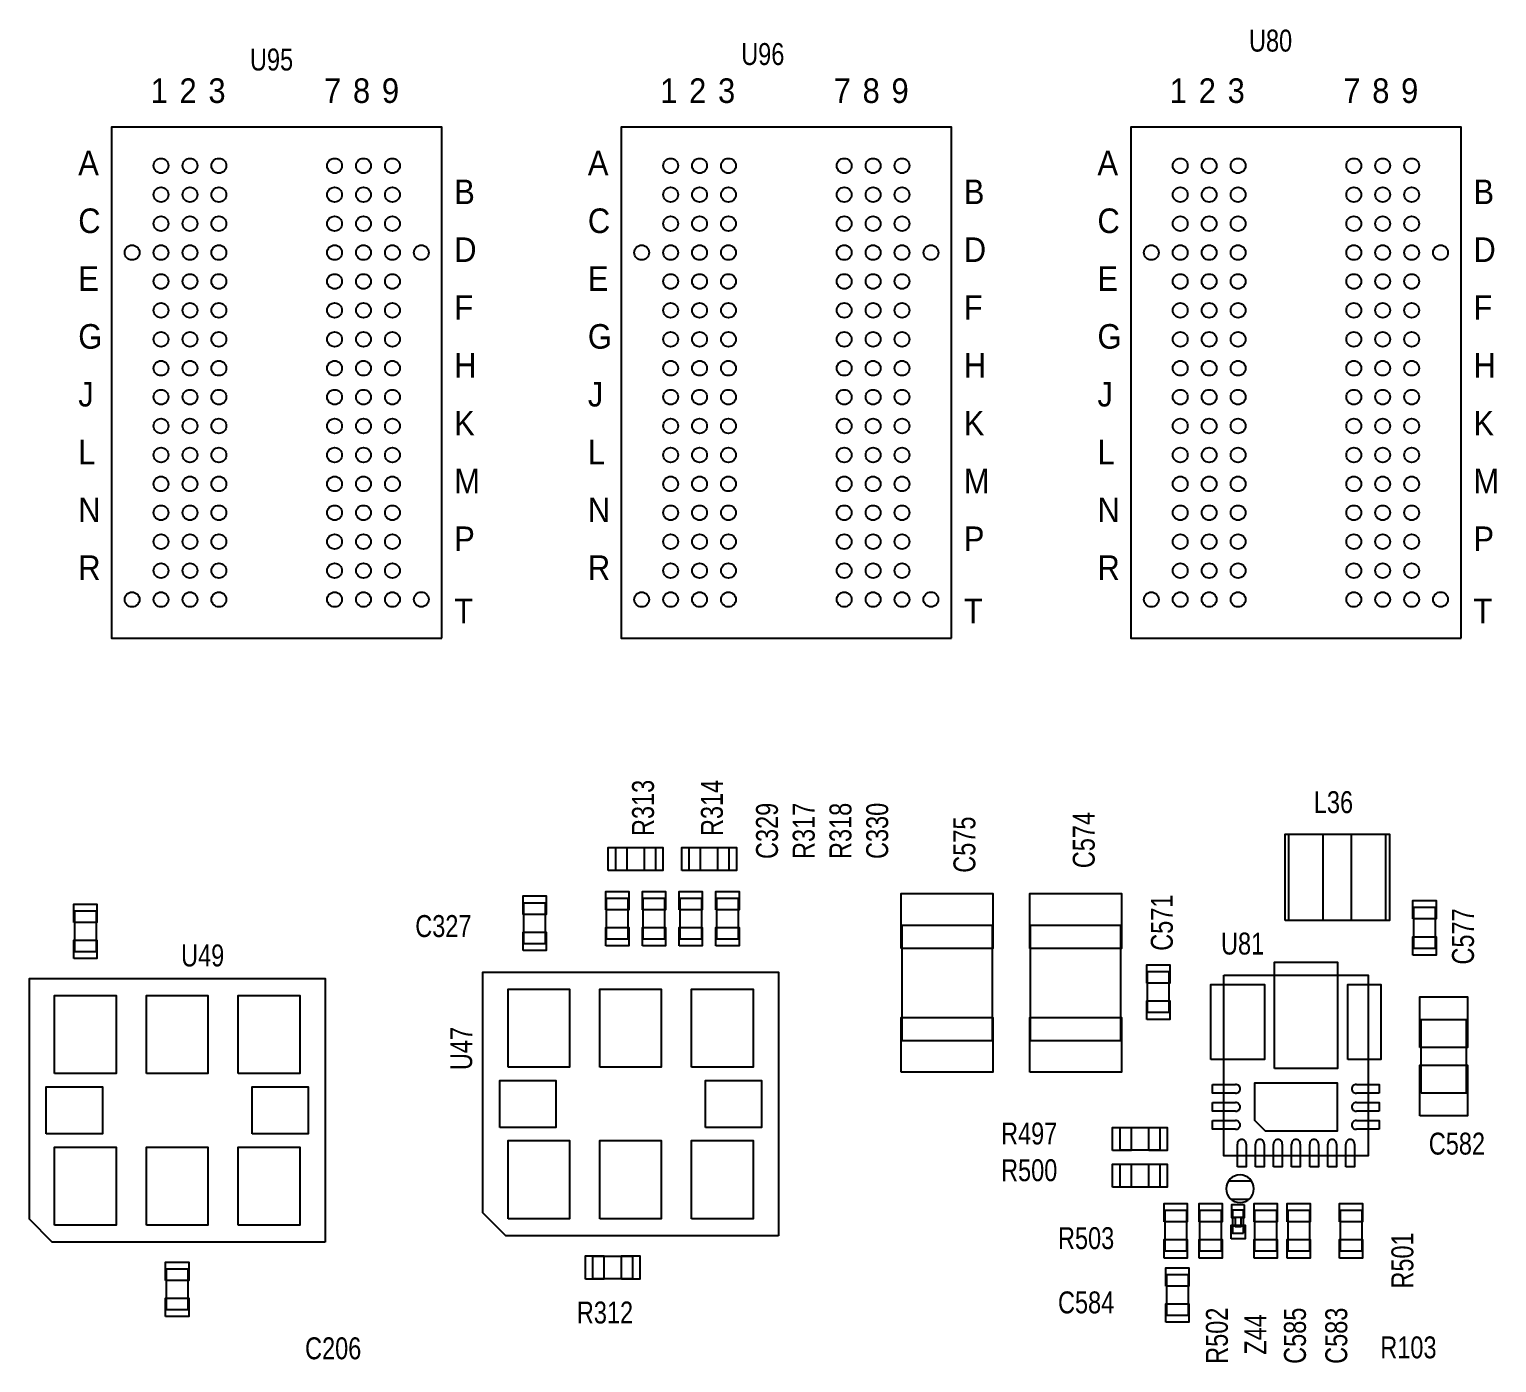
# Model space of a CAD drawing. Extents: x -13164 to 30582, y -10288 to 18382.
# Drawn here: x -4933 to -2536, y 2184 to 4363 of the extents above; entities that cross this region are included whole.
import ezdxf
from ezdxf.enums import TextEntityAlignment as Align

# ---------------------------------------------------------------- set-up
doc = ezdxf.new("R2010")
doc.units = 0
doc.layers.add('DF_ASSEMBLY_NOTES', color=2, linetype='CONTINUOUS')

# ---------------------------------------------------------------- blocks, each defined once
blk = doc.blocks.new('FIGURE_CIRCLE')
blk.add_circle((0, 0), 0.5)
blk = doc.blocks.new('FIGURE_SQUARE')
blk.add_lwpolyline([(-0.5, -0.5), (-0.5, 0.5), (0.5, 0.5), (0.5, -0.5)], close=True)

msp = doc.modelspace()

# ---------------------------------------------------------------- linework, layer by layer
at = {"layer": 'DF_ASSEMBLY_NOTES'}
for points in [[(-4258.8435, 3368.1557), (-4258.8435, 4203.2057), (-4798.6065, 4203.2057), (-4798.6065, 3368.1557), (-4258.8435, 3368.1557)], [(-3426.3435, 3368.1557), (-3426.3435, 4203.2057), (-3966.1065, 4203.2057), (-3966.1065, 3368.1557), (-3426.3435, 3368.1557)], [(-2593.8435, 3368.1557), (-2593.8435, 4203.2057), (-3133.6065, 4203.2057), (-3133.6065, 3368.1557), (-2593.8435, 3368.1557)], [(-2875.6395, 2907.5387), (-2716.6395, 2907.5387), (-2716.6395, 3047.0387), (-2875.6395, 3047.0387), (-2875.6395, 2907.5387)], [(-3975.42, 2989.2707), (-3909.42, 2989.2707), (-3909.42, 3025.2707), (-3975.42, 3025.2707), (-3975.42, 2989.2707)], [(-3789.42, 3025.2692), (-3855.42, 3025.2692), (-3855.42, 2989.2692), (-3789.42, 2989.2692), (-3789.42, 3025.2692)], [(-4089.42, 2869.2677), (-4089.42, 2935.2677), (-4125.42, 2935.2677), (-4125.42, 2869.2677), (-4089.42, 2869.2677)], [(-3954.42, 2876.7632), (-3954.42, 2942.7632), (-3990.42, 2942.7632), (-3990.42, 2876.7632), (-3954.42, 2876.7632)], [(-3930.4215, 2942.7647), (-3930.4215, 2876.7647), (-3894.4215, 2876.7647), (-3894.4215, 2942.7647), (-3930.4215, 2942.7647)], [(-3870.423, 2942.7692), (-3870.423, 2876.7692), (-3834.423, 2876.7692), (-3834.423, 2942.7692), (-3870.423, 2942.7692)], [(-3774.42, 2876.7677), (-3774.42, 2942.7677), (-3810.42, 2942.7677), (-3810.42, 2876.7677), (-3774.42, 2876.7677)], [(-2671.6395, 2927.7887), (-2671.6395, 2861.7887), (-2635.6395, 2861.7887), (-2635.6395, 2927.7887), (-2671.6395, 2927.7887)], [(-4823.3175, 2856.0527), (-4823.3175, 2922.0527), (-4859.3175, 2922.0527), (-4859.3175, 2856.0527), (-4823.3175, 2856.0527)], [(-3360.1395, 2710.2887), (-3507.1395, 2710.2887), (-3507.1395, 2899.2887), (-3360.1395, 2899.2887), (-3360.1395, 2710.2887)], [(-3150.1395, 2710.2887), (-3297.1395, 2710.2887), (-3297.1395, 2899.2887), (-3150.1395, 2899.2887), (-3150.1395, 2710.2887)], [(-4932.8175, 2812.5542), (-4932.8175, 2812.1057)], [(-4449.8175, 2381.0027), (-4895.3175, 2381.0027), (-4932.8175, 2418.5027), (-4932.8175, 2812.1057), (-4449.8175, 2812.1057), (-4449.8175, 2381.0027)], [(-4192.17, 2823.0227), (-4192.17, 2822.5742)], [(-3709.17, 2391.4727), (-4154.67, 2391.4727), (-4192.17, 2428.9727), (-4192.17, 2822.5742), (-3709.17, 2822.5742), (-3709.17, 2391.4727)], [(-3070.6395, 2756.7887), (-3070.6395, 2822.7887), (-3106.6395, 2822.7887), (-3106.6395, 2756.7887), (-3070.6395, 2756.7887)], [(-2981.7495, 2817.4322), (-2745.5355, 2817.4322), (-2745.5355, 2522.1392), (-2981.7495, 2522.1392), (-2981.7495, 2817.4322)], [(-2659.17, 2624.7692), (-2659.17, 2744.7692), (-2585.67, 2744.7692), (-2585.67, 2624.7692), (-2659.17, 2624.7692)], [(-2962.5675, 2624.6237), (-2999.7675, 2624.6237), (-2999.7675, 2638.7837)], [(-2999.7675, 2638.7837), (-2962.5675, 2638.7837)], [(-2913.831, 2562.8987), (-2795.7195, 2562.8987), (-2795.7195, 2640.8387), (-2931.5595, 2640.8387), (-2931.5595, 2580.6152), (-2913.831, 2562.8987)], [(-2764.7115, 2638.7837), (-2727.5115, 2638.7837), (-2727.5115, 2624.6237)], [(-2727.5115, 2624.6237), (-2764.7115, 2624.6237)], [(-2962.5675, 2595.0902), (-2999.7675, 2595.0902), (-2999.7675, 2609.2502)], [(-2999.7675, 2609.2502), (-2962.5675, 2609.2502)], [(-2764.7115, 2609.2502), (-2727.5115, 2609.2502), (-2727.5115, 2595.0902)], [(-2727.5115, 2595.0902), (-2764.7115, 2595.0902)], [(-3151.6395, 2531.7887), (-3085.6395, 2531.7887), (-3085.6395, 2567.7887), (-3151.6395, 2567.7887), (-3151.6395, 2531.7887)], [(-2962.5675, 2565.5687), (-2999.7675, 2565.5687), (-2999.7675, 2579.7287)], [(-2999.7675, 2579.7287), (-2962.5675, 2579.7287)], [(-2764.7115, 2579.7287), (-2727.5115, 2579.7287), (-2727.5115, 2565.5687)], [(-2727.5115, 2565.5687), (-2764.7115, 2565.5687)], [(-2945.148, 2541.3437), (-2945.148, 2504.1437), (-2959.308, 2504.1437)], [(-2959.308, 2504.1437), (-2959.308, 2541.3437)], [(-2915.6145, 2541.3437), (-2915.6145, 2504.1437), (-2929.7745, 2504.1437)], [(-2929.7745, 2504.1437), (-2929.7745, 2541.3437)], [(-2886.081, 2541.3437), (-2886.081, 2504.1437), (-2900.241, 2504.1437)], [(-2900.241, 2504.1437), (-2900.241, 2541.3437)], [(-2856.5595, 2541.3437), (-2856.5595, 2504.1437), (-2870.7195, 2504.1437)], [(-2870.7195, 2504.1437), (-2870.7195, 2541.3437)], [(-2827.038, 2541.3437), (-2827.038, 2504.1437), (-2841.198, 2504.1437)], [(-2841.198, 2504.1437), (-2841.198, 2541.3437)], [(-2797.5045, 2541.3437), (-2797.5045, 2504.1437), (-2811.6645, 2504.1437)], [(-2811.6645, 2504.1437), (-2811.6645, 2541.3437)], [(-2767.971, 2541.3437), (-2767.971, 2504.1437), (-2782.131, 2504.1437)], [(-2782.131, 2504.1437), (-2782.131, 2541.3437)], [(-3085.6395, 2507.7887), (-3151.6395, 2507.7887), (-3151.6395, 2471.7887), (-3085.6395, 2471.7887), (-3085.6395, 2507.7887)], [(-2973.4175, 2481.5012), (-2936.7377, 2481.5012)], [(-2969.8446, 2451.5012), (-2940.3105, 2451.5012)], [(-3078.1395, 2432.7887), (-3078.1395, 2366.7887), (-3042.1395, 2366.7887), (-3042.1395, 2432.7887), (-3078.1395, 2432.7887)], [(-2985.1395, 2366.7887), (-2985.1395, 2432.7887), (-3021.1395, 2432.7887), (-3021.1395, 2366.7887), (-2985.1395, 2366.7887)], [(-2947.503, 2442.2552), (-2968.776, 2442.2552), (-2968.776, 2421.5852), (-2962.8645, 2421.5852), (-2962.8645, 2406.8222), (-2953.4145, 2406.8222), (-2953.4145, 2421.5852), (-2947.503, 2421.5852), (-2947.503, 2442.2552)], [(-2949.1395, 2396.0387), (-2949.1395, 2433.5387), (-2967.1395, 2433.5387), (-2967.1395, 2396.0387), (-2949.1395, 2396.0387)], [(-2949.1395, 2408.0387), (-2949.1395, 2421.5387), (-2967.1395, 2421.5387), (-2967.1395, 2408.0387), (-2949.1395, 2408.0387)], [(-2931.1395, 2432.7887), (-2931.1395, 2366.7887), (-2895.1395, 2366.7887), (-2895.1395, 2432.7887), (-2931.1395, 2432.7887)], [(-2877.1335, 2432.7947), (-2877.1335, 2366.7947), (-2841.1335, 2366.7947), (-2841.1335, 2432.7947), (-2877.1335, 2432.7947)], [(-2791.6395, 2432.7887), (-2791.6395, 2366.7887), (-2755.6395, 2366.7887), (-2755.6395, 2432.7887), (-2791.6395, 2432.7887)], [(-4012.9215, 2321.7707), (-3946.9215, 2321.7707), (-3946.9215, 2357.7707), (-4012.9215, 2357.7707), (-4012.9215, 2321.7707)], [(-4673.3175, 2271.0527), (-4673.3175, 2337.0527), (-4709.3175, 2337.0527), (-4709.3175, 2271.0527), (-4673.3175, 2271.0527)], [(-3075.42, 2327.7692), (-3075.42, 2261.7692), (-3039.42, 2261.7692), (-3039.42, 2327.7692), (-3075.42, 2327.7692)]]:
    msp.add_lwpolyline(points, dxfattribs=at)
for points in [[(-2954.8845, 2631.7037, 0.438334), (-2962.5675, 2638.7837)], [(-2764.7115, 2638.7837, 0.438334), (-2772.3945, 2631.7037)], [(-2962.5675, 2624.6237, 0.438334), (-2954.8845, 2631.7037)], [(-2772.3945, 2631.7037, 0.438334), (-2764.7115, 2624.6237)], [(-2954.8845, 2602.1702, 0.438334), (-2962.5675, 2609.2502)], [(-2962.5675, 2595.0902, 0.438334), (-2954.8845, 2602.1702)], [(-2764.7115, 2609.2502, 0.438334), (-2772.3945, 2602.1702)], [(-2772.3945, 2602.1702, 0.438334), (-2764.7115, 2595.0902)], [(-2954.8845, 2572.6487, 0.438334), (-2962.5675, 2579.7287)], [(-2962.5675, 2565.5687, 0.438334), (-2954.8845, 2572.6487)], [(-2764.7115, 2579.7287, 0.438334), (-2772.3945, 2572.6487)], [(-2772.3945, 2572.6487, 0.438334), (-2764.7115, 2565.5687)], [(-2952.228, 2549.0267, 0.438334), (-2959.308, 2541.3437)], [(-2945.148, 2541.3437, 0.438334), (-2952.228, 2549.0267)], [(-2922.6945, 2549.0267, 0.438334), (-2929.7745, 2541.3437)], [(-2915.6145, 2541.3437, 0.438334), (-2922.6945, 2549.0267)], [(-2893.161, 2549.0267, 0.438334), (-2900.241, 2541.3437)], [(-2886.081, 2541.3437, 0.438334), (-2893.161, 2549.0267)], [(-2863.6395, 2549.0267, 0.438334), (-2870.7195, 2541.3437)], [(-2856.5595, 2541.3437, 0.438334), (-2863.6395, 2549.0267)], [(-2834.118, 2549.0267, 0.438334), (-2841.198, 2541.3437)], [(-2827.038, 2541.3437, 0.438334), (-2834.118, 2549.0267)], [(-2804.5845, 2549.0267, 0.438334), (-2811.6645, 2541.3437)], [(-2797.5045, 2541.3437, 0.438334), (-2804.5845, 2549.0267)], [(-2775.051, 2549.0267, 0.438334), (-2782.131, 2541.3437)], [(-2767.971, 2541.3437, 0.438334), (-2775.051, 2549.0267)], [(-2932.581, 2468.4726, 1), (-2977.5742, 2468.4726, 1), (-2932.581, 2468.4726)]]:
    msp.add_lwpolyline(points, format="xyb", dxfattribs=at)

# ---------------------------------------------------------------- block references
for name, p, xscale, yscale in [('FIGURE_CIRCLE', (-4717.707, 4140.0407), 24.213, 24.213), ('FIGURE_CIRCLE', (-4670.457, 4140.0407), 24.213, 24.213), ('FIGURE_CIRCLE', (-4623.207, 4140.0407), 24.213, 24.213), ('FIGURE_CIRCLE', (-4434.207, 4140.0407), 24.213, 24.213), ('FIGURE_CIRCLE', (-4386.957, 4140.0407), 24.213, 24.213), ('FIGURE_CIRCLE', (-4339.707, 4140.0407), 24.213, 24.213), ('FIGURE_CIRCLE', (-3885.207, 4140.0407), 24.213, 24.213), ('FIGURE_CIRCLE', (-3837.957, 4140.0407), 24.213, 24.213), ('FIGURE_CIRCLE', (-3790.707, 4140.0407), 24.213, 24.213), ('FIGURE_CIRCLE', (-3601.707, 4140.0407), 24.213, 24.213), ('FIGURE_CIRCLE', (-3554.457, 4140.0407), 24.213, 24.213), ('FIGURE_CIRCLE', (-3507.207, 4140.0407), 24.213, 24.213), ('FIGURE_CIRCLE', (-3052.707, 4140.0407), 24.213, 24.213), ('FIGURE_CIRCLE', (-3005.457, 4140.0407), 24.213, 24.213), ('FIGURE_CIRCLE', (-2958.207, 4140.0407), 24.213, 24.213), ('FIGURE_CIRCLE', (-2769.207, 4140.0407), 24.213, 24.213), ('FIGURE_CIRCLE', (-2721.957, 4140.0407), 24.213, 24.213), ('FIGURE_CIRCLE', (-2674.707, 4140.0407), 24.213, 24.213), ('FIGURE_CIRCLE', (-4717.707, 4092.7907), 24.213, 24.213), ('FIGURE_CIRCLE', (-4670.457, 4092.7907), 24.213, 24.213), ('FIGURE_CIRCLE', (-4623.207, 4092.7907), 24.213, 24.213), ('FIGURE_CIRCLE', (-4434.207, 4092.7907), 24.213, 24.213), ('FIGURE_CIRCLE', (-4386.957, 4092.7907), 24.213, 24.213), ('FIGURE_CIRCLE', (-4339.707, 4092.7907), 24.213, 24.213), ('FIGURE_CIRCLE', (-3885.207, 4092.7907), 24.213, 24.213), ('FIGURE_CIRCLE', (-3837.957, 4092.7907), 24.213, 24.213), ('FIGURE_CIRCLE', (-3790.707, 4092.7907), 24.213, 24.213), ('FIGURE_CIRCLE', (-3601.707, 4092.7907), 24.213, 24.213), ('FIGURE_CIRCLE', (-3554.457, 4092.7907), 24.213, 24.213), ('FIGURE_CIRCLE', (-3507.207, 4092.7907), 24.213, 24.213), ('FIGURE_CIRCLE', (-3052.707, 4092.7907), 24.213, 24.213), ('FIGURE_CIRCLE', (-3005.457, 4092.7907), 24.213, 24.213), ('FIGURE_CIRCLE', (-2958.207, 4092.7907), 24.213, 24.213), ('FIGURE_CIRCLE', (-2769.207, 4092.7907), 24.213, 24.213), ('FIGURE_CIRCLE', (-2721.957, 4092.7907), 24.213, 24.213), ('FIGURE_CIRCLE', (-2674.707, 4092.7907), 24.213, 24.213), ('FIGURE_CIRCLE', (-4717.707, 4045.5407), 24.213, 24.213), ('FIGURE_CIRCLE', (-4670.457, 4045.5407), 24.213, 24.213), ('FIGURE_CIRCLE', (-4623.207, 4045.5407), 24.213, 24.213), ('FIGURE_CIRCLE', (-4434.207, 4045.5407), 24.213, 24.213), ('FIGURE_CIRCLE', (-4386.957, 4045.5407), 24.213, 24.213), ('FIGURE_CIRCLE', (-4339.707, 4045.5407), 24.213, 24.213), ('FIGURE_CIRCLE', (-3885.207, 4045.5407), 24.213, 24.213), ('FIGURE_CIRCLE', (-3837.957, 4045.5407), 24.213, 24.213), ('FIGURE_CIRCLE', (-3790.707, 4045.5407), 24.213, 24.213), ('FIGURE_CIRCLE', (-3601.707, 4045.5407), 24.213, 24.213), ('FIGURE_CIRCLE', (-3554.457, 4045.5407), 24.213, 24.213), ('FIGURE_CIRCLE', (-3507.207, 4045.5407), 24.213, 24.213), ('FIGURE_CIRCLE', (-3052.707, 4045.5407), 24.213, 24.213), ('FIGURE_CIRCLE', (-3005.457, 4045.5407), 24.213, 24.213), ('FIGURE_CIRCLE', (-2958.207, 4045.5407), 24.213, 24.213), ('FIGURE_CIRCLE', (-2769.207, 4045.5407), 24.213, 24.213), ('FIGURE_CIRCLE', (-2721.957, 4045.5407), 24.213, 24.213), ('FIGURE_CIRCLE', (-2674.707, 4045.5407), 24.213, 24.213), ('FIGURE_CIRCLE', (-4764.957, 3998.2907), 24.213, 24.213), ('FIGURE_CIRCLE', (-4717.707, 3998.2907), 24.213, 24.213), ('FIGURE_CIRCLE', (-4670.457, 3998.2907), 24.213, 24.213), ('FIGURE_CIRCLE', (-4623.207, 3998.2907), 24.213, 24.213), ('FIGURE_CIRCLE', (-4434.207, 3998.2907), 24.213, 24.213), ('FIGURE_CIRCLE', (-4386.957, 3998.2907), 24.213, 24.213), ('FIGURE_CIRCLE', (-4339.707, 3998.2907), 24.213, 24.213), ('FIGURE_CIRCLE', (-4292.457, 3998.2907), 24.213, 24.213), ('FIGURE_CIRCLE', (-3932.457, 3998.2907), 24.213, 24.213), ('FIGURE_CIRCLE', (-3885.207, 3998.2907), 24.213, 24.213), ('FIGURE_CIRCLE', (-3837.957, 3998.2907), 24.213, 24.213), ('FIGURE_CIRCLE', (-3790.707, 3998.2907), 24.213, 24.213), ('FIGURE_CIRCLE', (-3601.707, 3998.2907), 24.213, 24.213), ('FIGURE_CIRCLE', (-3554.457, 3998.2907), 24.213, 24.213), ('FIGURE_CIRCLE', (-3507.207, 3998.2907), 24.213, 24.213), ('FIGURE_CIRCLE', (-3459.957, 3998.2907), 24.213, 24.213), ('FIGURE_CIRCLE', (-3099.957, 3998.2907), 24.213, 24.213), ('FIGURE_CIRCLE', (-3052.707, 3998.2907), 24.213, 24.213), ('FIGURE_CIRCLE', (-3005.457, 3998.2907), 24.213, 24.213), ('FIGURE_CIRCLE', (-2958.207, 3998.2907), 24.213, 24.213), ('FIGURE_CIRCLE', (-2769.207, 3998.2907), 24.213, 24.213), ('FIGURE_CIRCLE', (-2721.957, 3998.2907), 24.213, 24.213), ('FIGURE_CIRCLE', (-2674.707, 3998.2907), 24.213, 24.213), ('FIGURE_CIRCLE', (-2627.457, 3998.2907), 24.213, 24.213), ('FIGURE_CIRCLE', (-4717.707, 3951.0407), 24.213, 24.213), ('FIGURE_CIRCLE', (-4670.457, 3951.0407), 24.213, 24.213), ('FIGURE_CIRCLE', (-4623.207, 3951.0407), 24.213, 24.213), ('FIGURE_CIRCLE', (-4434.207, 3951.0407), 24.213, 24.213), ('FIGURE_CIRCLE', (-4386.957, 3951.0407), 24.213, 24.213), ('FIGURE_CIRCLE', (-4339.707, 3951.0407), 24.213, 24.213), ('FIGURE_CIRCLE', (-3885.207, 3951.0407), 24.213, 24.213), ('FIGURE_CIRCLE', (-3837.957, 3951.0407), 24.213, 24.213), ('FIGURE_CIRCLE', (-3790.707, 3951.0407), 24.213, 24.213), ('FIGURE_CIRCLE', (-3601.707, 3951.0407), 24.213, 24.213), ('FIGURE_CIRCLE', (-3554.457, 3951.0407), 24.213, 24.213), ('FIGURE_CIRCLE', (-3507.207, 3951.0407), 24.213, 24.213), ('FIGURE_CIRCLE', (-3052.707, 3951.0407), 24.213, 24.213), ('FIGURE_CIRCLE', (-3005.457, 3951.0407), 24.213, 24.213), ('FIGURE_CIRCLE', (-2958.207, 3951.0407), 24.213, 24.213), ('FIGURE_CIRCLE', (-2769.207, 3951.0407), 24.213, 24.213), ('FIGURE_CIRCLE', (-2721.957, 3951.0407), 24.213, 24.213), ('FIGURE_CIRCLE', (-2674.707, 3951.0407), 24.213, 24.213), ('FIGURE_CIRCLE', (-4717.707, 3903.7907), 24.213, 24.213), ('FIGURE_CIRCLE', (-4670.457, 3903.7907), 24.213, 24.213), ('FIGURE_CIRCLE', (-4623.207, 3903.7907), 24.213, 24.213), ('FIGURE_CIRCLE', (-4434.207, 3903.7907), 24.213, 24.213), ('FIGURE_CIRCLE', (-4386.957, 3903.7907), 24.213, 24.213), ('FIGURE_CIRCLE', (-4339.707, 3903.7907), 24.213, 24.213), ('FIGURE_CIRCLE', (-3885.207, 3903.7907), 24.213, 24.213), ('FIGURE_CIRCLE', (-3837.957, 3903.7907), 24.213, 24.213), ('FIGURE_CIRCLE', (-3790.707, 3903.7907), 24.213, 24.213), ('FIGURE_CIRCLE', (-3601.707, 3903.7907), 24.213, 24.213), ('FIGURE_CIRCLE', (-3554.457, 3903.7907), 24.213, 24.213), ('FIGURE_CIRCLE', (-3507.207, 3903.7907), 24.213, 24.213), ('FIGURE_CIRCLE', (-3052.707, 3903.7907), 24.213, 24.213), ('FIGURE_CIRCLE', (-3005.457, 3903.7907), 24.213, 24.213), ('FIGURE_CIRCLE', (-2958.207, 3903.7907), 24.213, 24.213), ('FIGURE_CIRCLE', (-2769.207, 3903.7907), 24.213, 24.213), ('FIGURE_CIRCLE', (-2721.957, 3903.7907), 24.213, 24.213), ('FIGURE_CIRCLE', (-2674.707, 3903.7907), 24.213, 24.213), ('FIGURE_CIRCLE', (-4717.707, 3856.5407), 24.213, 24.213), ('FIGURE_CIRCLE', (-4670.457, 3856.5407), 24.213, 24.213), ('FIGURE_CIRCLE', (-4623.207, 3856.5407), 24.213, 24.213), ('FIGURE_CIRCLE', (-4434.207, 3856.5407), 24.213, 24.213), ('FIGURE_CIRCLE', (-4386.957, 3856.5407), 24.213, 24.213), ('FIGURE_CIRCLE', (-4339.707, 3856.5407), 24.213, 24.213), ('FIGURE_CIRCLE', (-3885.207, 3856.5407), 24.213, 24.213), ('FIGURE_CIRCLE', (-3837.957, 3856.5407), 24.213, 24.213), ('FIGURE_CIRCLE', (-3790.707, 3856.5407), 24.213, 24.213), ('FIGURE_CIRCLE', (-3601.707, 3856.5407), 24.213, 24.213), ('FIGURE_CIRCLE', (-3554.457, 3856.5407), 24.213, 24.213), ('FIGURE_CIRCLE', (-3507.207, 3856.5407), 24.213, 24.213), ('FIGURE_CIRCLE', (-3052.707, 3856.5407), 24.213, 24.213), ('FIGURE_CIRCLE', (-3005.457, 3856.5407), 24.213, 24.213), ('FIGURE_CIRCLE', (-2958.207, 3856.5407), 24.213, 24.213), ('FIGURE_CIRCLE', (-2769.207, 3856.5407), 24.213, 24.213), ('FIGURE_CIRCLE', (-2721.957, 3856.5407), 24.213, 24.213), ('FIGURE_CIRCLE', (-2674.707, 3856.5407), 24.213, 24.213), ('FIGURE_CIRCLE', (-4717.707, 3809.2907), 24.213, 24.213), ('FIGURE_CIRCLE', (-4670.457, 3809.2907), 24.213, 24.213), ('FIGURE_CIRCLE', (-4623.207, 3809.2907), 24.213, 24.213), ('FIGURE_CIRCLE', (-4434.207, 3809.2907), 24.213, 24.213), ('FIGURE_CIRCLE', (-4386.957, 3809.2907), 24.213, 24.213), ('FIGURE_CIRCLE', (-4339.707, 3809.2907), 24.213, 24.213), ('FIGURE_CIRCLE', (-3885.207, 3809.2907), 24.213, 24.213), ('FIGURE_CIRCLE', (-3837.957, 3809.2907), 24.213, 24.213), ('FIGURE_CIRCLE', (-3790.707, 3809.2907), 24.213, 24.213), ('FIGURE_CIRCLE', (-3601.707, 3809.2907), 24.213, 24.213), ('FIGURE_CIRCLE', (-3554.457, 3809.2907), 24.213, 24.213), ('FIGURE_CIRCLE', (-3507.207, 3809.2907), 24.213, 24.213), ('FIGURE_CIRCLE', (-3052.707, 3809.2907), 24.213, 24.213), ('FIGURE_CIRCLE', (-3005.457, 3809.2907), 24.213, 24.213), ('FIGURE_CIRCLE', (-2958.207, 3809.2907), 24.213, 24.213), ('FIGURE_CIRCLE', (-2769.207, 3809.2907), 24.213, 24.213), ('FIGURE_CIRCLE', (-2721.957, 3809.2907), 24.213, 24.213), ('FIGURE_CIRCLE', (-2674.707, 3809.2907), 24.213, 24.213), ('FIGURE_CIRCLE', (-4717.707, 3762.0407), 24.213, 24.213), ('FIGURE_CIRCLE', (-4670.457, 3762.0407), 24.213, 24.213), ('FIGURE_CIRCLE', (-4623.207, 3762.0407), 24.213, 24.213), ('FIGURE_CIRCLE', (-4434.207, 3762.0407), 24.213, 24.213), ('FIGURE_CIRCLE', (-4386.957, 3762.0407), 24.213, 24.213), ('FIGURE_CIRCLE', (-4339.707, 3762.0407), 24.213, 24.213), ('FIGURE_CIRCLE', (-3885.207, 3762.0407), 24.213, 24.213), ('FIGURE_CIRCLE', (-3837.957, 3762.0407), 24.213, 24.213), ('FIGURE_CIRCLE', (-3790.707, 3762.0407), 24.213, 24.213), ('FIGURE_CIRCLE', (-3601.707, 3762.0407), 24.213, 24.213), ('FIGURE_CIRCLE', (-3554.457, 3762.0407), 24.213, 24.213), ('FIGURE_CIRCLE', (-3507.207, 3762.0407), 24.213, 24.213), ('FIGURE_CIRCLE', (-3052.707, 3762.0407), 24.213, 24.213), ('FIGURE_CIRCLE', (-3005.457, 3762.0407), 24.213, 24.213), ('FIGURE_CIRCLE', (-2958.207, 3762.0407), 24.213, 24.213), ('FIGURE_CIRCLE', (-2769.207, 3762.0407), 24.213, 24.213), ('FIGURE_CIRCLE', (-2721.957, 3762.0407), 24.213, 24.213), ('FIGURE_CIRCLE', (-2674.707, 3762.0407), 24.213, 24.213), ('FIGURE_CIRCLE', (-4717.707, 3714.7907), 24.213, 24.213), ('FIGURE_CIRCLE', (-4670.457, 3714.7907), 24.213, 24.213), ('FIGURE_CIRCLE', (-4623.207, 3714.7907), 24.213, 24.213), ('FIGURE_CIRCLE', (-4434.207, 3714.7907), 24.213, 24.213), ('FIGURE_CIRCLE', (-4386.957, 3714.7907), 24.213, 24.213), ('FIGURE_CIRCLE', (-4339.707, 3714.7907), 24.213, 24.213), ('FIGURE_CIRCLE', (-3885.207, 3714.7907), 24.213, 24.213), ('FIGURE_CIRCLE', (-3837.957, 3714.7907), 24.213, 24.213), ('FIGURE_CIRCLE', (-3790.707, 3714.7907), 24.213, 24.213), ('FIGURE_CIRCLE', (-3601.707, 3714.7907), 24.213, 24.213), ('FIGURE_CIRCLE', (-3554.457, 3714.7907), 24.213, 24.213), ('FIGURE_CIRCLE', (-3507.207, 3714.7907), 24.213, 24.213), ('FIGURE_CIRCLE', (-3052.707, 3714.7907), 24.213, 24.213), ('FIGURE_CIRCLE', (-3005.457, 3714.7907), 24.213, 24.213), ('FIGURE_CIRCLE', (-2958.207, 3714.7907), 24.213, 24.213), ('FIGURE_CIRCLE', (-2769.207, 3714.7907), 24.213, 24.213), ('FIGURE_CIRCLE', (-2721.957, 3714.7907), 24.213, 24.213), ('FIGURE_CIRCLE', (-2674.707, 3714.7907), 24.213, 24.213), ('FIGURE_CIRCLE', (-4717.707, 3667.5407), 24.213, 24.213), ('FIGURE_CIRCLE', (-4670.457, 3667.5407), 24.213, 24.213), ('FIGURE_CIRCLE', (-4623.207, 3667.5407), 24.213, 24.213), ('FIGURE_CIRCLE', (-4434.207, 3667.5407), 24.213, 24.213), ('FIGURE_CIRCLE', (-4386.957, 3667.5407), 24.213, 24.213), ('FIGURE_CIRCLE', (-4339.707, 3667.5407), 24.213, 24.213), ('FIGURE_CIRCLE', (-3885.207, 3667.5407), 24.213, 24.213), ('FIGURE_CIRCLE', (-3837.957, 3667.5407), 24.213, 24.213), ('FIGURE_CIRCLE', (-3790.707, 3667.5407), 24.213, 24.213), ('FIGURE_CIRCLE', (-3601.707, 3667.5407), 24.213, 24.213), ('FIGURE_CIRCLE', (-3554.457, 3667.5407), 24.213, 24.213), ('FIGURE_CIRCLE', (-3507.207, 3667.5407), 24.213, 24.213), ('FIGURE_CIRCLE', (-3052.707, 3667.5407), 24.213, 24.213), ('FIGURE_CIRCLE', (-3005.457, 3667.5407), 24.213, 24.213), ('FIGURE_CIRCLE', (-2958.207, 3667.5407), 24.213, 24.213), ('FIGURE_CIRCLE', (-2769.207, 3667.5407), 24.213, 24.213), ('FIGURE_CIRCLE', (-2721.957, 3667.5407), 24.213, 24.213), ('FIGURE_CIRCLE', (-2674.707, 3667.5407), 24.213, 24.213), ('FIGURE_CIRCLE', (-4717.707, 3620.2907), 24.213, 24.213), ('FIGURE_CIRCLE', (-4670.457, 3620.2907), 24.213, 24.213), ('FIGURE_CIRCLE', (-4623.207, 3620.2907), 24.213, 24.213), ('FIGURE_CIRCLE', (-4434.207, 3620.2907), 24.213, 24.213), ('FIGURE_CIRCLE', (-4386.957, 3620.2907), 24.213, 24.213), ('FIGURE_CIRCLE', (-4339.707, 3620.2907), 24.213, 24.213), ('FIGURE_CIRCLE', (-3885.207, 3620.2907), 24.213, 24.213), ('FIGURE_CIRCLE', (-3837.957, 3620.2907), 24.213, 24.213), ('FIGURE_CIRCLE', (-3790.707, 3620.2907), 24.213, 24.213), ('FIGURE_CIRCLE', (-3601.707, 3620.2907), 24.213, 24.213), ('FIGURE_CIRCLE', (-3554.457, 3620.2907), 24.213, 24.213), ('FIGURE_CIRCLE', (-3507.207, 3620.2907), 24.213, 24.213), ('FIGURE_CIRCLE', (-3052.707, 3620.2907), 24.213, 24.213), ('FIGURE_CIRCLE', (-3005.457, 3620.2907), 24.213, 24.213), ('FIGURE_CIRCLE', (-2958.207, 3620.2907), 24.213, 24.213), ('FIGURE_CIRCLE', (-2769.207, 3620.2907), 24.213, 24.213), ('FIGURE_CIRCLE', (-2721.957, 3620.2907), 24.213, 24.213), ('FIGURE_CIRCLE', (-2674.707, 3620.2907), 24.213, 24.213), ('FIGURE_CIRCLE', (-4717.707, 3573.0407), 24.213, 24.213), ('FIGURE_CIRCLE', (-4670.457, 3573.0407), 24.213, 24.213), ('FIGURE_CIRCLE', (-4623.207, 3573.0407), 24.213, 24.213), ('FIGURE_CIRCLE', (-4434.207, 3573.0407), 24.213, 24.213), ('FIGURE_CIRCLE', (-4386.957, 3573.0407), 24.213, 24.213), ('FIGURE_CIRCLE', (-4339.707, 3573.0407), 24.213, 24.213), ('FIGURE_CIRCLE', (-3885.207, 3573.0407), 24.213, 24.213), ('FIGURE_CIRCLE', (-3837.957, 3573.0407), 24.213, 24.213), ('FIGURE_CIRCLE', (-3790.707, 3573.0407), 24.213, 24.213), ('FIGURE_CIRCLE', (-3601.707, 3573.0407), 24.213, 24.213), ('FIGURE_CIRCLE', (-3554.457, 3573.0407), 24.213, 24.213), ('FIGURE_CIRCLE', (-3507.207, 3573.0407), 24.213, 24.213), ('FIGURE_CIRCLE', (-3052.707, 3573.0407), 24.213, 24.213), ('FIGURE_CIRCLE', (-3005.457, 3573.0407), 24.213, 24.213), ('FIGURE_CIRCLE', (-2958.207, 3573.0407), 24.213, 24.213), ('FIGURE_CIRCLE', (-2769.207, 3573.0407), 24.213, 24.213), ('FIGURE_CIRCLE', (-2721.957, 3573.0407), 24.213, 24.213), ('FIGURE_CIRCLE', (-2674.707, 3573.0407), 24.213, 24.213), ('FIGURE_CIRCLE', (-4717.707, 3525.7907), 24.213, 24.213), ('FIGURE_CIRCLE', (-4670.457, 3525.7907), 24.213, 24.213), ('FIGURE_CIRCLE', (-4623.207, 3525.7907), 24.213, 24.213), ('FIGURE_CIRCLE', (-4434.207, 3525.7907), 24.213, 24.213), ('FIGURE_CIRCLE', (-4386.957, 3525.7907), 24.213, 24.213), ('FIGURE_CIRCLE', (-4339.707, 3525.7907), 24.213, 24.213), ('FIGURE_CIRCLE', (-3885.207, 3525.7907), 24.213, 24.213), ('FIGURE_CIRCLE', (-3837.957, 3525.7907), 24.213, 24.213), ('FIGURE_CIRCLE', (-3790.707, 3525.7907), 24.213, 24.213), ('FIGURE_CIRCLE', (-3601.707, 3525.7907), 24.213, 24.213), ('FIGURE_CIRCLE', (-3554.457, 3525.7907), 24.213, 24.213), ('FIGURE_CIRCLE', (-3507.207, 3525.7907), 24.213, 24.213), ('FIGURE_CIRCLE', (-3052.707, 3525.7907), 24.213, 24.213), ('FIGURE_CIRCLE', (-3005.457, 3525.7907), 24.213, 24.213), ('FIGURE_CIRCLE', (-2958.207, 3525.7907), 24.213, 24.213), ('FIGURE_CIRCLE', (-2769.207, 3525.7907), 24.213, 24.213), ('FIGURE_CIRCLE', (-2721.957, 3525.7907), 24.213, 24.213), ('FIGURE_CIRCLE', (-2674.707, 3525.7907), 24.213, 24.213), ('FIGURE_CIRCLE', (-4717.707, 3478.5407), 24.213, 24.213), ('FIGURE_CIRCLE', (-4670.457, 3478.5407), 24.213, 24.213), ('FIGURE_CIRCLE', (-4623.207, 3478.5407), 24.213, 24.213), ('FIGURE_CIRCLE', (-4434.207, 3478.5407), 24.213, 24.213), ('FIGURE_CIRCLE', (-4386.957, 3478.5407), 24.213, 24.213), ('FIGURE_CIRCLE', (-4339.707, 3478.5407), 24.213, 24.213), ('FIGURE_CIRCLE', (-3885.207, 3478.5407), 24.213, 24.213), ('FIGURE_CIRCLE', (-3837.957, 3478.5407), 24.213, 24.213), ('FIGURE_CIRCLE', (-3790.707, 3478.5407), 24.213, 24.213), ('FIGURE_CIRCLE', (-3601.707, 3478.5407), 24.213, 24.213), ('FIGURE_CIRCLE', (-3554.457, 3478.5407), 24.213, 24.213), ('FIGURE_CIRCLE', (-3507.207, 3478.5407), 24.213, 24.213), ('FIGURE_CIRCLE', (-3052.707, 3478.5407), 24.213, 24.213), ('FIGURE_CIRCLE', (-3005.457, 3478.5407), 24.213, 24.213), ('FIGURE_CIRCLE', (-2958.207, 3478.5407), 24.213, 24.213), ('FIGURE_CIRCLE', (-2769.207, 3478.5407), 24.213, 24.213), ('FIGURE_CIRCLE', (-2721.957, 3478.5407), 24.213, 24.213), ('FIGURE_CIRCLE', (-2674.707, 3478.5407), 24.213, 24.213), ('FIGURE_CIRCLE', (-4764.957, 3431.2907), 24.213, 24.213), ('FIGURE_CIRCLE', (-4717.707, 3431.2907), 24.213, 24.213), ('FIGURE_CIRCLE', (-4670.457, 3431.2907), 24.213, 24.213), ('FIGURE_CIRCLE', (-4623.207, 3431.2907), 24.213, 24.213), ('FIGURE_CIRCLE', (-4434.207, 3431.2907), 24.213, 24.213), ('FIGURE_CIRCLE', (-4386.957, 3431.2907), 24.213, 24.213), ('FIGURE_CIRCLE', (-4339.707, 3431.2907), 24.213, 24.213), ('FIGURE_CIRCLE', (-4292.505, 3431.3507), 24.213, 24.213), ('FIGURE_CIRCLE', (-3932.457, 3431.2907), 24.213, 24.213), ('FIGURE_CIRCLE', (-3885.207, 3431.2907), 24.213, 24.213), ('FIGURE_CIRCLE', (-3837.957, 3431.2907), 24.213, 24.213), ('FIGURE_CIRCLE', (-3790.707, 3431.2907), 24.213, 24.213), ('FIGURE_CIRCLE', (-3601.707, 3431.2907), 24.213, 24.213), ('FIGURE_CIRCLE', (-3554.457, 3431.2907), 24.213, 24.213), ('FIGURE_CIRCLE', (-3507.207, 3431.2907), 24.213, 24.213), ('FIGURE_CIRCLE', (-3460.005, 3431.3507), 24.213, 24.213), ('FIGURE_CIRCLE', (-3099.957, 3431.2907), 24.213, 24.213), ('FIGURE_CIRCLE', (-3052.707, 3431.2907), 24.213, 24.213), ('FIGURE_CIRCLE', (-3005.457, 3431.2907), 24.213, 24.213), ('FIGURE_CIRCLE', (-2958.207, 3431.2907), 24.213, 24.213), ('FIGURE_CIRCLE', (-2769.207, 3431.2907), 24.213, 24.213), ('FIGURE_CIRCLE', (-2721.957, 3431.2907), 24.213, 24.213), ('FIGURE_CIRCLE', (-2674.707, 3431.2907), 24.213, 24.213), ('FIGURE_CIRCLE', (-2627.505, 3431.3507), 24.213, 24.213), ('FIGURE_SQUARE', (-2850.5175, 2977.2887), 62.0085, 141.1365), ('FIGURE_SQUARE', (-2741.7615, 2977.2887), 62.0085, 141.1365), ('FIGURE_SQUARE', (-3971.9535, 3007.2707), 30.1185, 37.8015), ('FIGURE_SQUARE', (-3912.8865, 3007.2707), 30.1185, 37.8015), ('FIGURE_SQUARE', (-3851.9535, 3007.2692), 30.1185, 37.8015), ('FIGURE_SQUARE', (-3792.8865, 3007.2692), 30.1185, 37.8015), ('FIGURE_SQUARE', (-3972.42, 2939.2967), 37.8015, 30.1185), ('FIGURE_SQUARE', (-3912.4215, 2939.2982), 37.8015, 30.1185), ('FIGURE_SQUARE', (-3852.423, 2939.3027), 37.8015, 30.1185), ('FIGURE_SQUARE', (-3792.42, 2939.3012), 37.8015, 30.1185), ('FIGURE_SQUARE', (-3433.6395, 2906.0387), 150, 89.7585), ('FIGURE_SQUARE', (-3223.6395, 2906.0387), 150, 89.7585), ('FIGURE_SQUARE', (-4841.3175, 2918.5862), 37.8015, 30.1185), ('FIGURE_SQUARE', (-4107.42, 2931.8012), 37.8015, 30.1185), ('FIGURE_SQUARE', (-2653.6395, 2924.3222), 37.8015, 30.1185), ('FIGURE_SQUARE', (-4107.42, 2872.7342), 37.8015, 30.1185), ('FIGURE_SQUARE', (-3972.42, 2880.2297), 37.8015, 30.1185), ('FIGURE_SQUARE', (-3912.4215, 2880.2312), 37.8015, 30.1185), ('FIGURE_SQUARE', (-3852.423, 2880.2357), 37.8015, 30.1185), ('FIGURE_SQUARE', (-3792.42, 2880.2342), 37.8015, 30.1185), ('FIGURE_SQUARE', (-2653.6395, 2865.2552), 37.8015, 30.1185), ('FIGURE_SQUARE', (-4841.3175, 2859.5192), 37.8015, 30.1185), ('FIGURE_SQUARE', (-3088.6395, 2819.3222), 37.8015, 30.1185), ('FIGURE_SQUARE', (-2847.1095, 2751.8687), 102.75, 173.622), ('FIGURE_SQUARE', (-4841.3175, 2720.3042), 100.3935, 127.5585), ('FIGURE_SQUARE', (-4691.3175, 2720.3042), 100.3935, 127.5585), ('FIGURE_SQUARE', (-4541.3175, 2720.3042), 100.3935, 127.5585), ('FIGURE_SQUARE', (-4100.67, 2730.7727), 100.3935, 127.5585), ('FIGURE_SQUARE', (-3950.67, 2730.7727), 100.3935, 127.5585), ('FIGURE_SQUARE', (-3800.67, 2730.7727), 100.3935, 127.5585), ('FIGURE_SQUARE', (-2959.008, 2740.9502), 87.9915, 122.25), ('FIGURE_SQUARE', (-2752.026, 2740.9502), 54.33, 122.25), ('FIGURE_SQUARE', (-2622.42, 2740.6472), 77.9535, 82.677), ('FIGURE_SQUARE', (-3088.6395, 2760.2552), 37.8015, 30.1185), ('FIGURE_SQUARE', (-3433.6395, 2703.5387), 150, 89.7585), ('FIGURE_SQUARE', (-3223.6395, 2703.5387), 150, 89.7585), ('FIGURE_SQUARE', (-2622.42, 2628.8912), 77.9535, 82.677), ('FIGURE_SQUARE', (-4118.67, 2607.0227), 91.53, 76.7715), ('FIGURE_SQUARE', (-3782.67, 2607.0227), 91.53, 76.7715), ('FIGURE_SQUARE', (-4859.3175, 2596.5542), 91.53, 76.7715), ('FIGURE_SQUARE', (-4523.3175, 2596.5542), 91.53, 76.7715), ('FIGURE_SQUARE', (-3148.173, 2549.7887), 30.1185, 37.8015), ('FIGURE_SQUARE', (-3089.106, 2549.7887), 30.1185, 37.8015), ('FIGURE_SQUARE', (-4100.67, 2483.2727), 100.3935, 127.5585), ('FIGURE_SQUARE', (-3950.67, 2483.2727), 100.3935, 127.5585), ('FIGURE_SQUARE', (-3800.67, 2483.2727), 100.3935, 127.5585), ('FIGURE_SQUARE', (-4841.3175, 2472.8042), 100.3935, 127.5585), ('FIGURE_SQUARE', (-4691.3175, 2472.8042), 100.3935, 127.5585), ('FIGURE_SQUARE', (-4541.3175, 2472.8042), 100.3935, 127.5585), ('FIGURE_SQUARE', (-3148.173, 2489.7887), 30.1185, 37.8015), ('FIGURE_SQUARE', (-3089.106, 2489.7887), 30.1185, 37.8015), ('FIGURE_SQUARE', (-3060.1395, 2429.3222), 37.8015, 30.1185), ('FIGURE_SQUARE', (-3003.1395, 2429.3222), 37.8015, 30.1185), ('FIGURE_SQUARE', (-2913.1395, 2429.3222), 37.8015, 30.1185), ('FIGURE_SQUARE', (-2859.1335, 2429.3282), 37.8015, 30.1185), ('FIGURE_SQUARE', (-2773.6395, 2429.3222), 37.8015, 30.1185), ('FIGURE_SQUARE', (-2958.1395, 2397.5387), 22.4415, 22.4415), ('FIGURE_SQUARE', (-3060.1395, 2370.2552), 37.8015, 30.1185), ('FIGURE_SQUARE', (-3003.1395, 2370.2552), 37.8015, 30.1185), ('FIGURE_SQUARE', (-2913.1395, 2370.2552), 37.8015, 30.1185), ('FIGURE_SQUARE', (-2859.1335, 2370.2612), 37.8015, 30.1185), ('FIGURE_SQUARE', (-2773.6395, 2370.2552), 37.8015, 30.1185), ('FIGURE_SQUARE', (-4009.455, 2339.7707), 30.1185, 37.8015), ('FIGURE_SQUARE', (-3950.388, 2339.7707), 30.1185, 37.8015), ('FIGURE_SQUARE', (-4691.3175, 2333.5862), 37.8015, 30.1185), ('FIGURE_SQUARE', (-3057.42, 2324.3027), 37.8015, 30.1185), ('FIGURE_SQUARE', (-4691.3175, 2274.5192), 37.8015, 30.1185), ('FIGURE_SQUARE', (-3057.42, 2265.2357), 37.8015, 30.1185)]:
    msp.add_blockref(name, p, dxfattribs=dict(at, xscale=xscale, yscale=yscale))

# ---------------------------------------------------------------- texts
for s, height, width, p in [('U80', 35.831, 0.802099, (-2940.39, 4326.6842)), ('U96', 35.831, 0.802099, (-3769.92, 4304.7692)), ('U95', 35.831, 0.802099, (-4572.42, 4295.7692)), ('1', 40.161, 0.940988, (-4734.828, 4242.7607)), ('2', 40.161, 0.940988, (-4687.578, 4242.7607)), ('3', 40.161, 0.940988, (-4640.34, 4242.7607)), ('7', 40.161, 0.940988, (-4451.3565, 4242.7607)), ('8', 40.161, 0.940988, (-4404.1185, 4242.7607)), ('9', 40.161, 0.940988, (-4356.8685, 4242.7607)), ('1', 40.161, 0.940988, (-3902.3385, 4242.7607)), ('2', 40.161, 0.940988, (-3855.0885, 4242.7607)), ('3', 40.161, 0.940988, (-3807.8385, 4242.7607)), ('7', 40.161, 0.940988, (-3618.8685, 4242.7607)), ('8', 40.161, 0.940988, (-3571.6185, 4242.7607)), ('9', 40.161, 0.940988, (-3524.3805, 4242.7607)), ('1', 40.161, 0.940988, (-3069.8385, 4242.7607)), ('2', 40.161, 0.940988, (-3022.5885, 4242.7607)), ('3', 40.161, 0.940988, (-2975.3385, 4242.7607)), ('7', 40.161, 0.940988, (-2786.3685, 4242.7607)), ('8', 40.161, 0.940988, (-2739.1185, 4242.7607)), ('9', 40.161, 0.940988, (-2691.8865, 4242.7607)), ('A', 40.161, 0.940988, (-4852.938, 4124.6507)), ('A', 40.161, 0.940988, (-4020.45, 4124.6507)), ('A', 40.161, 0.940988, (-3187.9485, 4124.6507)), ('B', 40.161, 0.940988, (-4238.7585, 4077.4127)), ('B', 40.161, 0.940988, (-3406.2765, 4077.4127)), ('B', 40.161, 0.940988, (-2573.7765, 4077.4127)), ('C', 40.161, 0.940988, (-4852.938, 4030.1627)), ('C', 40.161, 0.940988, (-4020.45, 4030.1627)), ('C', 40.161, 0.940988, (-3187.9485, 4030.1627)), ('D', 40.161, 0.940988, (-4238.7585, 3982.9127)), ('D', 40.161, 0.940988, (-3406.2765, 3982.9127)), ('D', 40.161, 0.940988, (-2573.7765, 3982.9127)), ('E', 40.161, 0.940988, (-4852.938, 3935.6807)), ('E', 40.161, 0.940988, (-4020.45, 3935.6807)), ('E', 40.161, 0.940988, (-3187.9485, 3935.6807)), ('F', 40.161, 0.940988, (-4238.7585, 3888.4307)), ('F', 40.161, 0.940988, (-3406.2765, 3888.4307)), ('F', 40.161, 0.940988, (-2573.7765, 3888.4307)), ('G', 40.161, 0.940988, (-4852.938, 3841.1807)), ('G', 40.161, 0.940988, (-4020.45, 3841.1807)), ('G', 40.161, 0.940988, (-3187.9485, 3841.1807)), ('H', 40.161, 0.940988, (-4238.7585, 3793.9427)), ('H', 40.161, 0.940988, (-3406.2765, 3793.9427)), ('H', 40.161, 0.940988, (-2573.7765, 3793.9427)), ('J', 40.161, 0.940988, (-4852.938, 3746.6927)), ('J', 40.161, 0.940988, (-4020.45, 3746.6927)), ('J', 40.161, 0.940988, (-3187.9485, 3746.6927)), ('K', 40.161, 0.940988, (-4238.7585, 3699.4607)), ('K', 40.161, 0.940988, (-3406.2765, 3699.4607)), ('K', 40.161, 0.940988, (-2573.7765, 3699.4607)), ('L', 40.161, 0.940988, (-4852.938, 3652.2107)), ('L', 40.161, 0.940988, (-4020.45, 3652.2107)), ('L', 40.161, 0.940988, (-3187.9485, 3652.2107)), ('M', 40.161, 0.940988, (-4238.7585, 3604.9607)), ('M', 40.161, 0.940988, (-3406.2765, 3604.9607)), ('M', 40.161, 0.940988, (-2573.7765, 3604.9607)), ('N', 40.161, 0.940988, (-4852.938, 3557.7227)), ('N', 40.161, 0.940988, (-4020.45, 3557.7227)), ('N', 40.161, 0.940988, (-3187.9485, 3557.7227)), ('P', 40.161, 0.940988, (-4238.7585, 3510.4727)), ('P', 40.161, 0.940988, (-3406.2765, 3510.4727)), ('P', 40.161, 0.940988, (-2573.7765, 3510.4727)), ('R', 40.161, 0.940988, (-4852.938, 3463.2392)), ('R', 40.161, 0.940988, (-4020.45, 3463.2392)), ('R', 40.161, 0.940988, (-3187.9485, 3463.2392)), ('T', 40.161, 0.940988, (-4238.7585, 3392.3612)), ('T', 40.161, 0.940988, (-3406.2765, 3392.3612)), ('T', 40.161, 0.940988, (-2573.7765, 3392.3612)), ('C327', 35.831, 0.802099, (-4302.42, 2879.7692)), ('U49', 35.831, 0.802099, (-4684.92, 2831.7692)), ('R497', 35.831, 0.802099, (-3345.42, 2540.7692)), ('C582', 35.831, 0.802099, (-2646.7005, 2524.2497)), ('R500', 35.831, 0.802099, (-3345.42, 2480.7692)), ('R503', 35.831, 0.802099, (-3252.42, 2369.7692)), ('C584', 35.831, 0.802099, (-3252.42, 2264.7692)), ('R312', 35.831, 0.802099, (-4038.42, 2248.2692)), ('C206', 35.831, 0.802099, (-4482.42, 2189.7692)), ('R103', 35.831, 0.802099, (-2725.92, 2191.2692))]:
    msp.add_text(s, height=height, dxfattribs=dict(at, width=width)).set_placement(p)
at = {"layer": 'DF_ASSEMBLY_NOTES', "width": 0.802099}
for s, p in [('R313', (-3912.42, 3044.7692)), ('R314', (-3799.92, 3044.7692)), ('C329', (-3709.92, 3007.2692)), ('R317', (-3649.92, 3007.2692)), ('R318', (-3589.92, 3007.2692)), ('C330', (-3529.92, 3007.2692)), ('C575', (-3387.42, 2984.7692)), ('C574', (-3192.42, 2992.2692)), ('C571', (-3064.92, 2857.2692)), ('C577', (-2572.92, 2834.7692)), ('U47', (-4209.42, 2662.2692)), ('R501', (-2671.92, 2305.2692)), ('R502', (-2974.92, 2182.2692)), ('Z44', (-2911.92, 2197.2692)), ('C585', (-2847.42, 2182.2692)), ('C583', (-2779.92, 2182.2692))]:
    msp.add_text(s, height=35.831, rotation=90, dxfattribs=at).set_placement(p)
for s, p in [('L36', (-2802.42, 3082.2692)), ('U81', (-2950.86, 2851.1492))]:
    msp.add_text(s, height=35.831, dxfattribs=at).set_placement(p, align=Align.CENTER)

doc.saveas('drawing.dxf')
